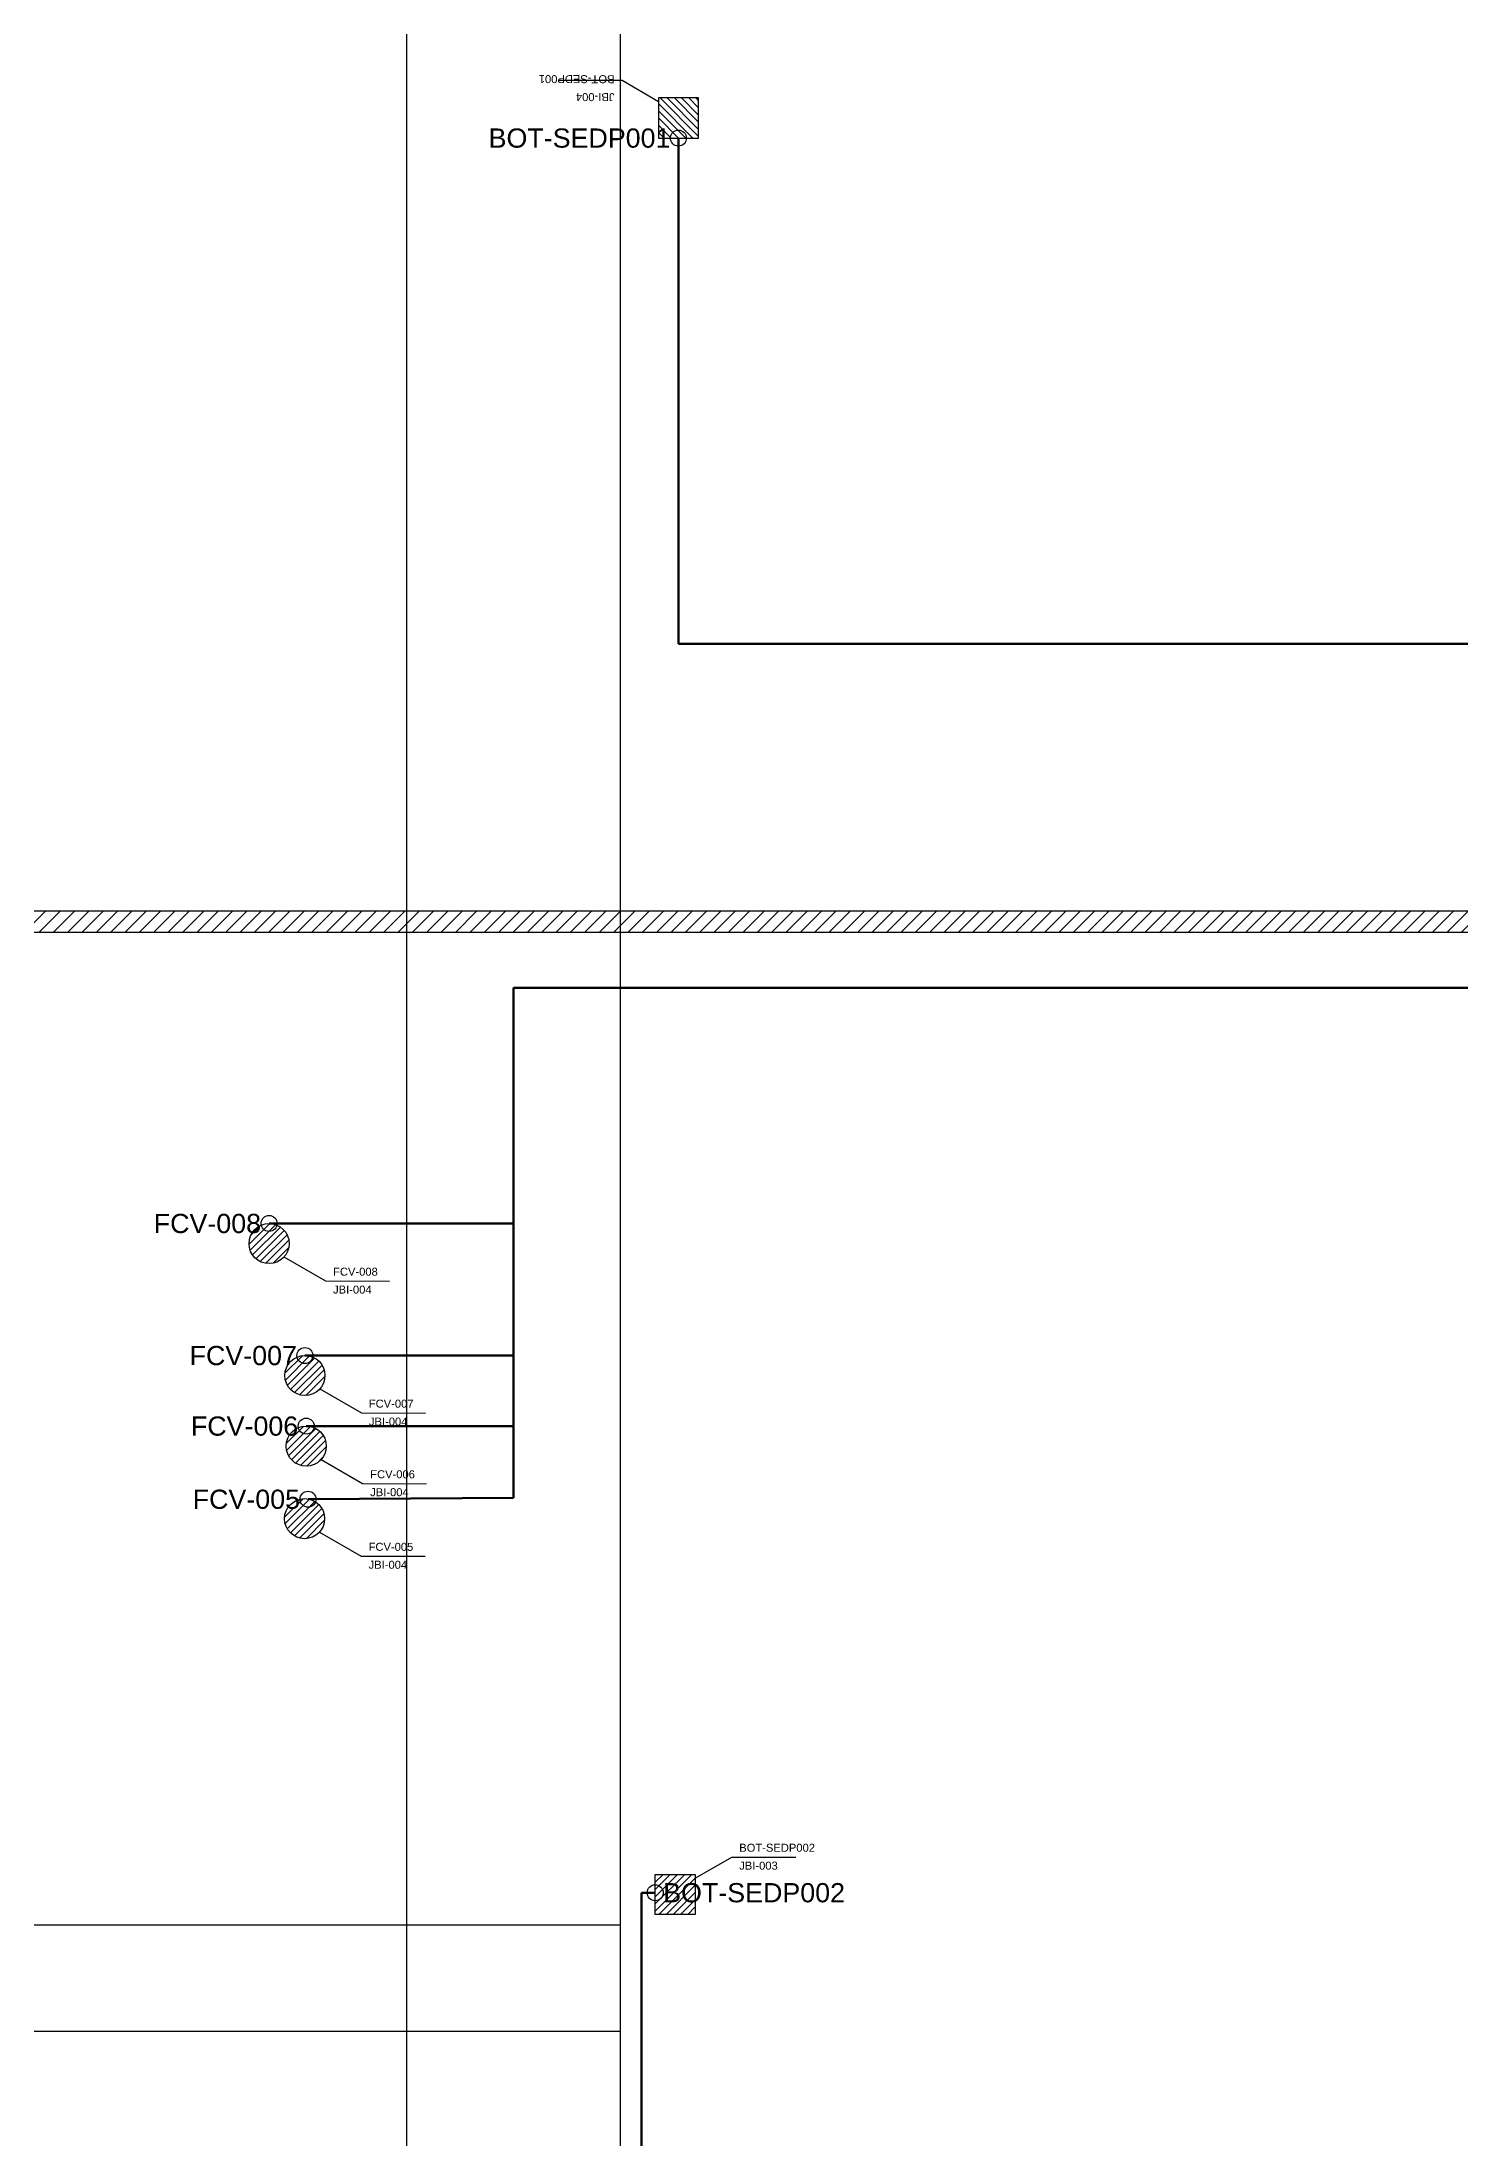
# Model space of a CAD drawing. Header units: metres. Extents: x 0 to 191, y 0 to 87.
# Drawn here: x 65.58 to 78.88, y 56 to 75.65 of the extents above; entities that cross this region are included whole.
import ezdxf
from ezdxf.enums import TextEntityAlignment as Align

# ---------------------------------------------------------------- set-up
doc = ezdxf.new("R2010")
doc.units = ezdxf.units.M
for name, color, linetype, lineweight, true_color in [('CANALIZACIONES', 178, 'Continuous', 25, 0x000000), ('CANALIZACIONES ... ANALOGAS', 5, 'Continuous', 50, 0x0000ff), ('CANALIZACIONES ... BANCO', 30, 'Continuous', 25, 0xff7f00), ('CANALIZACIONES ... DIGITALES', 1, 'Continuous', 50, 0xff0000), ('INST', 5, 'Continuous', 25, 0x0000ff), ('vistas', 178, 'Continuous', 25, 0x000000)]:
    doc.layers.add(name, color=color, linetype=linetype, lineweight=lineweight, true_color=true_color)
doc.styles.add('textstyle130', font='')
doc.styles.add('textstyle131', font='')
doc.styles.add('textstyle132', font='')
doc.styles.add('textstyle133', font='')
doc.styles.add('textstyle138', font='')
doc.styles.add('textstyle139', font='')
doc.styles.add('textstyle204', font='')
doc.styles.add('textstyle205', font='')
doc.styles.add('textstyle206', font='')
doc.styles.add('textstyle207', font='')
doc.styles.add('textstyle208', font='')
doc.styles.add('textstyle209', font='')
doc.styles.add('textstyle210', font='')
doc.styles.add('textstyle211', font='')
doc.styles.add('textstyle228', font='')
doc.styles.add('textstyle229', font='')
doc.styles.add('textstyle463', font='')
doc.styles.add('textstyle464', font='')
doc.styles.add('textstyle564', font='')
doc.styles.add('textstyle565', font='')
doc.styles.add('textstyle567', font='')
doc.styles.add('textstyle568', font='')
doc.styles.add('textstyle569', font='')
doc.styles.add('textstyle570', font='')
doc.styles.get('textstyle130').set_extended_font_data('Liberation Sans')
doc.styles.get('textstyle131').set_extended_font_data('Liberation Sans')
doc.styles.get('textstyle132').set_extended_font_data('Liberation Sans')
doc.styles.get('textstyle133').set_extended_font_data('Liberation Sans')
doc.styles.get('textstyle138').set_extended_font_data('Liberation Sans')
doc.styles.get('textstyle139').set_extended_font_data('Liberation Sans')
doc.styles.get('textstyle204').set_extended_font_data('Liberation Sans')
doc.styles.get('textstyle205').set_extended_font_data('Liberation Sans')
doc.styles.get('textstyle206').set_extended_font_data('Liberation Sans')
doc.styles.get('textstyle207').set_extended_font_data('Liberation Sans')
doc.styles.get('textstyle208').set_extended_font_data('Liberation Sans')
doc.styles.get('textstyle209').set_extended_font_data('Liberation Sans')
doc.styles.get('textstyle210').set_extended_font_data('Liberation Sans')
doc.styles.get('textstyle211').set_extended_font_data('Liberation Sans')
doc.styles.get('textstyle228').set_extended_font_data('Liberation Sans')
doc.styles.get('textstyle229').set_extended_font_data('Liberation Sans')
doc.styles.get('textstyle463').set_extended_font_data('Liberation Sans')
doc.styles.get('textstyle464').set_extended_font_data('Liberation Sans')
doc.styles.get('textstyle564').set_extended_font_data('Liberation Sans')
doc.styles.get('textstyle565').set_extended_font_data('Liberation Sans')
doc.styles.get('textstyle567').set_extended_font_data('Liberation Sans')
doc.styles.get('textstyle568').set_extended_font_data('Liberation Sans')
doc.styles.get('textstyle569').set_extended_font_data('Liberation Sans')
doc.styles.get('textstyle570').set_extended_font_data('Liberation Sans')

# ---------------------------------------------------------------- blocks, each defined once
blk = doc.blocks.new('Inst_Elec_lin1')
at = {"layer": 'INST', "transparency": 33554687}
h = blk.add_hatch(dxfattribs=at)
h.set_pattern_fill('ANSI31', color=256, scale=0.015, style=0, pattern_type=0)
edge = h.paths.add_edge_path(flags=0)
edge.add_arc((0, 0), 0.188, 0, 360)
at = {"layer": 'INST'}
for p, q in [((0.14, -0.125), (0.53, -0.35)), ((0.53, -0.35), (1.13, -0.35))]:
    blk.add_line(p, q, dxfattribs=at)
blk.add_circle((0, 0), 0.188, dxfattribs=at)
for tag, p, style in [('Tag_inst', (0.6, -0.3), 'textstyle130'), ('Inst_EL', (0.601, -0.468), 'textstyle131')]:
    blk.add_attdef(tag, p, '', height=0.075, dxfattribs=dict(at, style=style))
blk = doc.blocks.new('Inst_Elec_sop')
at = {"layer": 'INST', "transparency": 33554687}
h = blk.add_hatch(dxfattribs=at)
h.set_pattern_fill('ANSI31', color=256, scale=0.015, style=0, pattern_type=0)
h.paths.add_polyline_path([(-0.188, -0.188), (-0.188, 0.188), (0.188, 0.188), (0.188, -0.188)], flags=0)
at = {"layer": 'INST'}
for p, q in [((0.188, 0.152), (0.53, 0.35)), ((0.53, 0.35), (1.13, 0.35)), ((-0.188, 0.188), (0.188, 0.188)), ((-0.188, -0.188), (-0.188, 0.188)), ((0.188, 0.188), (0.188, -0.188)), ((0.188, -0.188), (-0.188, -0.188))]:
    blk.add_line(p, q, dxfattribs=at)
for tag, p, style in [('Tag_inst', (0.6, 0.4), 'textstyle132'), ('Inst_EL', (0.601, 0.232), 'textstyle133')]:
    blk.add_attdef(tag, p, '', height=0.075, dxfattribs=dict(at, style=style))
blk = doc.blocks.new('NODO2')
at = {"layer": 'CANALIZACIONES'}
blk.add_circle((0, 0), 0.05, dxfattribs=at)
at = {"layer": 'CANALIZACIONES', "style": 'textstyle139'}
blk.add_attdef('dest', text='', height=0.12, dxfattribs=at).set_placement((-0.05, 0), align=Align.MIDDLE_RIGHT)
blk = doc.blocks.new('NODO1')
at = {"layer": 'CANALIZACIONES'}
blk.add_circle((0, 0), 0.05, dxfattribs=at)
at = {"layer": 'CANALIZACIONES', "style": 'textstyle138'}
blk.add_attdef('dest', text='', height=0.12, dxfattribs=at).set_placement((0.05, 0), align=Align.MIDDLE_LEFT)

msp = doc.modelspace()

# ---------------------------------------------------------------- hatches: boundary and pattern name
at = {"layer": 'CANALIZACIONES ... BANCO', "transparency": 33554687}
h = msp.add_hatch(dxfattribs=at)
h.set_pattern_fill('ANSI31', color=256, scale=0.03, style=0, pattern_type=0)
h.paths.add_polyline_path([(89.1, 71.7), (86.2, 71.7), (86.2, 67.3), (48.695, 67.3), (48.695, 67.5), (86, 67.5), (86, 71.9), (89.1, 71.9)], flags=0)

# ---------------------------------------------------------------- linework, layer by layer
at = {"layer": 'CANALIZACIONES ... ANALOGAS'}
for p, q in [((71.547, 74.747, 3.67), (71.547, 70.006)), ((71.547, 70.006), (84.592, 70.006))]:
    msp.add_line(p, q, dxfattribs=at)
at = {"layer": 'CANALIZACIONES ... BANCO'}
for p, q in [((86, 67.5), (48.695, 67.5)), ((86.2, 67.3), (48.695, 67.3))]:
    msp.add_line(p, q, dxfattribs=at)
at = {"layer": 'CANALIZACIONES ... DIGITALES'}
for p, q in [((70, 62), (70, 66.782)), ((70, 66.782), (90, 66.782)), ((67.709, 64.573, 3.67), (70, 64.573)), ((68.045, 63.335, 3.67), (70, 63.335)), ((68.057, 62.674, 3.67), (70, 62.674)), ((68.074, 61.988, 3.669), (70, 62)), ((71.2, 58.3), (71.2, 37.35)), ((71.2, 58.3), (71.329, 58.3))]:
    msp.add_line(p, q, dxfattribs=at)
at = {"layer": 'vistas', "color": 16, "ltscale": 0.0001, "true_color": 0x800000}
for points in [[(31, 87), (71, 87), (71, 57), (31, 57), (31, 87)], [(69, 79), (109, 79), (109, 49), (69, 49), (69, 79)], [(31, 58), (71, 58), (71, 28), (31, 28), (31, 58)]]:
    msp.add_lwpolyline(points, dxfattribs=at)

# ---------------------------------------------------------------- block references
at = {"layer": 'CANALIZACIONES'}
ref = msp.add_blockref('NODO2', (71.547, 74.747, 3.67), dxfattribs=dict(at, xscale=1.5, yscale=1.5))
ref.add_attrib('dest', 'BOT-SEDP001', dxfattribs={"height": 0.18, "style": 'textstyle564'}).set_placement((71.472, 74.747, 3.67), align=Align.MIDDLE_RIGHT)
ref = msp.add_blockref('NODO2', (67.709, 64.573, 3.67), dxfattribs=dict(at, xscale=1.5, yscale=1.5))
ref.add_attrib('dest', 'FCV-008', dxfattribs={"height": 0.18, "style": 'textstyle567'}).set_placement((67.634, 64.573, 3.67), align=Align.MIDDLE_RIGHT)
ref = msp.add_blockref('NODO2', (68.045, 63.335, 3.67), dxfattribs=dict(at, xscale=1.5, yscale=1.5))
ref.add_attrib('dest', 'FCV-007', dxfattribs={"height": 0.18, "style": 'textstyle568'}).set_placement((67.97, 63.335, 3.67), align=Align.MIDDLE_RIGHT)
ref = msp.add_blockref('NODO2', (68.057, 62.674, 3.67), dxfattribs=dict(at, xscale=1.5, yscale=1.5))
ref.add_attrib('dest', 'FCV-006', dxfattribs={"height": 0.18, "style": 'textstyle569'}).set_placement((67.982, 62.674, 3.67), align=Align.MIDDLE_RIGHT)
ref = msp.add_blockref('NODO2', (68.074, 61.988, 3.669), dxfattribs=dict(at, xscale=1.5, yscale=1.5))
ref.add_attrib('dest', 'FCV-005', dxfattribs={"height": 0.18, "style": 'textstyle570'}).set_placement((67.999, 61.988, 3.669), align=Align.MIDDLE_RIGHT)
ref = msp.add_blockref('NODO1', (71.329, 58.3), dxfattribs=dict(at, xscale=1.5, yscale=1.5))
ref.add_attrib('dest', 'BOT-SEDP002', dxfattribs={"height": 0.18, "style": 'textstyle565'}).set_placement((71.404, 58.3), align=Align.MIDDLE_LEFT)
at = {"layer": 'CANALIZACIONES ... ANALOGAS'}
ref = msp.add_blockref('Inst_Elec_sop', (71.517, 58.284, 3.67), dxfattribs=at)
ref.add_attrib('Tag_inst', 'BOT-SEDP002', (72.117, 58.684, 3.67), dxfattribs={"layer": 'INST', "height": 0.075, "style": 'textstyle463'})
ref.add_attrib('Inst_EL', 'JBI-003', (72.117, 58.516, 3.67), dxfattribs={"layer": 'INST', "height": 0.075, "style": 'textstyle464'})
at = {"layer": 'INST'}
ref = msp.add_blockref('Inst_Elec_sop', (71.548, 74.935, 3.67), dxfattribs=dict(at, yscale=-1, rotation=179.8934955871075))
ref.add_attrib('Tag_inst', 'BOT-SEDP001', (70.948, 75.336, 3.67), dxfattribs={"height": 0.075, "rotation": 179.8935, "style": 'textstyle228'})
ref.add_attrib('Inst_EL', 'JBI-004', (70.947, 75.168, 3.67), dxfattribs={"height": 0.075, "rotation": 179.8935, "style": 'textstyle229'})
ref = msp.add_blockref('Inst_Elec_lin1', (67.709, 64.385, 3.67), dxfattribs=dict(at, rotation=359.8934955871075))
ref.add_attrib('Tag_inst', 'FCV-008', (68.309, 64.084, 3.67), dxfattribs={"height": 0.075, "rotation": 359.8935, "style": 'textstyle210'})
ref.add_attrib('Inst_EL', 'JBI-004', (68.309, 63.916, 3.67), dxfattribs={"height": 0.075, "rotation": 359.8935, "style": 'textstyle211'})
ref = msp.add_blockref('Inst_Elec_lin1', (68.045, 63.148, 3.67), dxfattribs=dict(at, rotation=359.8934955871075))
ref.add_attrib('Tag_inst', 'FCV-007', (68.644, 62.847, 3.67), dxfattribs={"height": 0.075, "rotation": 359.8935, "style": 'textstyle206'})
ref.add_attrib('Inst_EL', 'JBI-004', (68.645, 62.679, 3.67), dxfattribs={"height": 0.075, "rotation": 359.8935, "style": 'textstyle207'})
ref = msp.add_blockref('Inst_Elec_lin1', (68.057, 62.486, 3.67), dxfattribs=dict(at, rotation=359.8934955871075))
ref.add_attrib('Tag_inst', 'FCV-006', (68.657, 62.185, 3.67), dxfattribs={"height": 0.075, "rotation": 359.8935, "style": 'textstyle204'})
ref.add_attrib('Inst_EL', 'JBI-004', (68.657, 62.017, 3.67), dxfattribs={"height": 0.075, "rotation": 359.8935, "style": 'textstyle205'})
ref = msp.add_blockref('Inst_Elec_lin1', (68.042, 61.806, 3.67), dxfattribs=dict(at, rotation=359.8934955871075))
ref.add_attrib('Tag_inst', 'FCV-005', (68.642, 61.505, 3.67), dxfattribs={"height": 0.075, "rotation": 359.8935, "style": 'textstyle208'})
ref.add_attrib('Inst_EL', 'JBI-004', (68.642, 61.337, 3.67), dxfattribs={"height": 0.075, "rotation": 359.8935, "style": 'textstyle209'})

doc.saveas('drawing.dxf')
